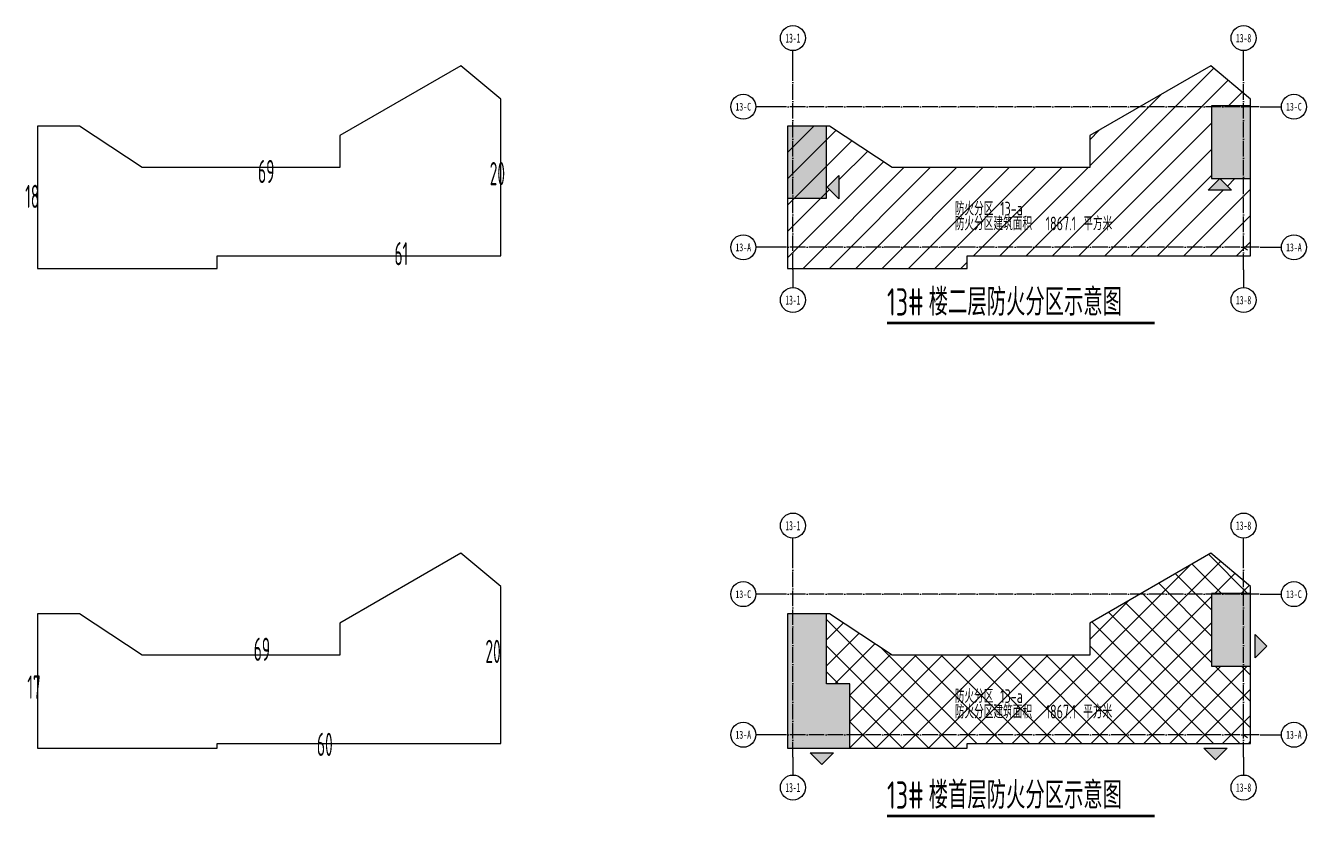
# Model space of a CAD drawing. Extents: x -228436 to 200315, y -41539 to 163917.
# Drawn here: x -228436 to -64457, y -10575 to 90781 of the extents above; entities that cross this region are included whole.
import ezdxf
from ezdxf.enums import TextEntityAlignment as Align

# ---------------------------------------------------------------- set-up
doc = ezdxf.new("R2010")
doc.units = 0
doc.header["$LTSCALE"] = 1000
doc.header["$MEASUREMENT"] = 0
doc.linetypes.add('X-104 13#平面$0$DOTE', pattern=[2.42, 2, -0.2, 0.02, -0.2])
for name, color, linetype in [('X-104 13#平面$0$01-标注_标高', 200, 'Continuous'), ('X-104 13#平面$0$01-标注_轴线坐标', 132, 'Continuous'), ('X-104 13#平面$0$02-TEXT_标注', 130, 'Continuous'), ('X-104 13#平面$0$02-TEXT_轴号', 7, 'Continuous'), ('X-104 13#平面$0$05-填充_天正', 26, 'Continuous'), ('X-104 13#平面$0$A_AXIS-轴线', 36, 'X-104 13#平面$0$DOTE'), ('X-104 13#平面$0$A_STR-砌块墙', 121, 'Continuous'), ('X-104 13#平面$0$DIM_SYMB', 3, 'Continuous'), ('建-标注-文本', 254, 'Continuous')]:
    doc.layers.add(name, color=color, linetype=linetype)
doc.styles.add('_TCH_DIM', font='ros1.shx', dxfattribs={"width": 0.8, "bigfont": 'jd.shx'})
doc.styles.add('X-104 13#平面$0$_TCH_AXIS', font='STXIHEI_0.TTF', dxfattribs={"width": 0.75})
doc.styles.add('X-104 13#平面$0$Standard', font='ros1.shx', dxfattribs={"width": 0.75, "bigfont": 'jd.shx'})

# ---------------------------------------------------------------- blocks, each defined once
blk = doc.blocks.new('X-104 13#平面')
at = {"layer": 'X-104 13#平面$0$01-标注_标高'}
for points in [[(-125800, 70100), (-124300, 71600), (-124300, 68600)], [(-75525, 71200), (-74025, 69700), (-77025, 69700)], [(-69500, 11350), (-71000, 9850), (-71000, 12850)], [(-126500, -3800), (-128000, -2300), (-125000, -2300)], [(-76100, -3200), (-77600, -1700), (-74600, -1700)]]:
    blk.add_hatch(color=256, dxfattribs=at).paths.add_polyline_path(points)
at = {"layer": 'X-104 13#平面$0$05-填充_天正'}
h = blk.add_hatch(dxfattribs=at)
h.set_pattern_fill('ANSI31', color=256, scale=1500)
h.set_pattern_definition([(45, (0, 0), (-1683.798, 1683.798), [])])
h.paths.add_polyline_path([(-76600, 80500), (-71600, 80500), (-71600, 81360), (-76695, 85635), (-92200, 76700), (-92200, 72600), (-117500, 72600), (-125507.4, 77900), (-130900, 77900), (-130900, 59700), (-107900, 59700), (-107900, 61300), (-71600, 61300), (-71600, 71200), (-75525, 71200), (-74025, 69700), (-77025, 69700), (-75525, 71200), (-76600, 71200)])
h.paths.add_polyline_path([(-124300, 71600), (-124300, 68600), (-125800, 70100)], flags=16)
h = blk.add_hatch(color=256, dxfattribs=at)
h.paths.add_polyline_path([(-76600, 80500), (-76600, 71200), (-71600, 71200), (-71600, 80500)])
h.paths.add_polyline_path([(-125900, 77900), (-130900, 77900), (-130900, 68700), (-125900, 68700)])
h = blk.add_hatch(dxfattribs=at)
h.set_pattern_fill('ANSI37', color=256, scale=1500)
h.set_pattern_definition([(45, (0, 0), (-1683.8, 1683.8), []), (135, (0, 0), (-1683.8, -1683.8), [])])
h.paths.add_polyline_path([(-76600, 18100), (-71600, 18100), (-71600, 18960), (-76695, 23235), (-92200, 14300), (-92200, 10200), (-117500, 10200), (-125507.4, 15500), (-125900, 15500), (-125900, 6500), (-122900, 6500), (-122900, -1700), (-107900, -1700), (-107900, -1100), (-71600, -1100), (-71600, 8800), (-76600, 8800)])
h = blk.add_hatch(color=256, dxfattribs=at)
h.paths.add_polyline_path([(-76600, 18100), (-76600, 8800), (-71600, 8800), (-71600, 18100)])
h.paths.add_polyline_path([(-122900, 6500), (-125900, 6500), (-125900, 15500), (-130900, 15500), (-130900, -1700), (-122900, -1700)])
at = {"layer": 'X-104 13#平面$0$01-标注_标高'}
for p, q in [((-125800, 70100), (-124300, 71600)), ((-124300, 71600), (-124300, 68600)), ((-75525, 71200), (-77025, 69700)), ((-75525, 71200), (-74025, 69700)), ((-125800, 70100), (-124300, 68600)), ((-74025, 69700), (-77025, 69700)), ((-69500, 11350), (-71000, 12850)), ((-71000, 9850), (-71000, 12850)), ((-69500, 11350), (-71000, 9850)), ((-126500, -3800), (-128000, -2300)), ((-128000, -2300), (-125000, -2300)), ((-126500, -3800), (-125000, -2300)), ((-76100, -3200), (-77600, -1700)), ((-77600, -1700), (-74600, -1700)), ((-76100, -3200), (-74600, -1700))]:
    blk.add_line(p, q, dxfattribs=at)
at = {"layer": 'X-104 13#平面$0$01-标注_轴线坐标'}
for p, q in [((-130200, 85085.3), (-130200, 87580.8)), ((-72500, 85085.3), (-72500, 87580.8)), ((-132114.1, 80400), (-134955.7, 80400)), ((-70383.2, 80400), (-67657.5, 80400)), ((-132114.1, 62400), (-134955.7, 62400)), ((-70383.2, 62400), (-67657.5, 62400)), ((-130200, 59512.6), (-130200, 57248.7)), ((-72500, 59512.6), (-72500, 57248.7)), ((-130200, 22685.3), (-130200, 25180.8)), ((-72500, 22685.3), (-72500, 25180.8)), ((-132114.1, 18000), (-134955.7, 18000)), ((-70383.2, 18000), (-67657.5, 18000)), ((-132114.1, 0), (-134955.7, 0)), ((-70383.2, 0), (-67657.5, 0)), ((-130200, -2887.4), (-130200, -5151.3)), ((-72500, -2887.4), (-72500, -5151.3))]:
    blk.add_line(p, q, dxfattribs=at)
for centre in [(-130200, 89180.8), (-72500, 89180.8), (-136555.7, 80400), (-66057.5, 80400), (-136555.7, 62400), (-66057.5, 62400), (-130200, 55648.7), (-72500, 55648.7), (-130200, 26780.8), (-72500, 26780.8), (-136555.7, 18000), (-66057.5, 18000), (-136555.7, 0), (-66057.5, 0), (-130200, -6751.3), (-72500, -6751.3)]:
    blk.add_circle(centre, 1600, dxfattribs=at)
at = {"layer": 'X-104 13#平面$0$A_AXIS-轴线', "linetype": 'X-104 13#平面$0$DOTE'}
for p, q in [((-130200, 59512.6), (-130200, 85085.3)), ((-72500, 59512.6), (-72500, 85085.3)), ((-70518.3, 80400), (-132114.1, 80400)), ((-70518.3, 62400), (-132114.1, 62400)), ((-130200, -2887.4), (-130200, 22685.3)), ((-72500, -2887.4), (-72500, 22685.3)), ((-70518.3, 18000), (-132114.1, 18000)), ((-70518.3, 0), (-132114.1, 0))]:
    blk.add_line(p, q, dxfattribs=at)
for points in [[(-72500, 62400), (-72004.1, 62062.2)], [(-72500, 0), (-72004.1, -337.8)]]:
    blk.add_lwpolyline(points, dxfattribs=at)
at = {"layer": 'X-104 13#平面$0$A_STR-砌块墙'}
for points in [[(-71600, 61300), (-71600, 81360), (-76695, 85635), (-92200, 76700), (-92200, 72600), (-117500, 72600), (-125507.4, 77900), (-130900, 77900), (-130900, 59700), (-107900, 59700), (-107900, 61300)], [(-76600, 80500), (-76600, 71200), (-71600, 71200), (-71600, 80500)], [(-125900, 77900), (-130900, 77900), (-130900, 68700), (-125900, 68700)], [(-71600, -1100), (-71600, 18960), (-76695, 23235), (-92200, 14300), (-92200, 10200), (-117500, 10200), (-125507.4, 15500), (-130900, 15500), (-130900, -1700), (-107900, -1700), (-107900, -1100)], [(-76600, 18100), (-76600, 8800), (-71600, 8800), (-71600, 18100)], [(-122900, 6500), (-125900, 6500), (-125900, 15500), (-130900, 15500), (-130900, -1700), (-122900, -1700)]]:
    blk.add_lwpolyline(points, close=True, dxfattribs=at)
at = {"layer": 'X-104 13#平面$0$DIM_SYMB', "const_width": 350}
for points in [[(-118145.8, 52724.1), (-83884.5, 52724.1)], [(-118145.8, -10400), (-83884.5, -10400)]]:
    blk.add_lwpolyline(points, dxfattribs=at)
at = {"layer": 'X-104 13#平面$0$02-TEXT_标注', "style": 'X-104 13#平面$0$Standard', "width": 0.75}
for s, height, p in [('防火分区', 1736.43, (-109474.2, 66474.5)), ('13-a', 1750, (-103654.5, 66474.5)), ('防火分区建筑面积', 1736.43, (-109474.2, 64577.5)), ('1867.1', 1750, (-97834.7, 64577.5)), ('平方米', 1736.43, (-93022.2, 64577.5)), ('防火分区', 1736.43, (-109474.2, 4073.2)), ('13-a', 1750, (-103654.5, 4073.2)), ('防火分区建筑面积', 1736.43, (-109474.2, 2088.9)), ('1867.1', 1750, (-97834.7, 2088.9)), ('平方米', 1736.43, (-93022.2, 2088.9))]:
    blk.add_text(s, height=height, dxfattribs=at).set_placement(p)
at = {"layer": 'X-104 13#平面$0$02-TEXT_轴号', "style": 'X-104 13#平面$0$_TCH_AXIS'}
for s, height, width, p, p2 in [('13-1', 1179.03, 0.806882, (-131152.3, 88591.2), (-129247.7, 88591.2)), ('13-8', 1083.99, 0.903271, (-73480.1, 88638.8), (-71519.9, 88638.8)), ('13-C', 984.74, 0.90321, (-137561.7, 79907.6), (-135549.8, 79907.6)), ('13-C', 984.74, 0.90321, (-67063.4, 79907.6), (-65051.5, 79907.6)), ('13-A', 1012.06, 0.902115, (-137554.9, 61894), (-135556.6, 61894)), ('13-A', 1012.06, 0.902115, (-67056.6, 61894), (-65058.3, 61894)), ('13-1', 1179.03, 0.806882, (-131152.3, 55059.1), (-129247.7, 55059.1)), ('13-8', 1083.99, 0.903271, (-73480.1, 55106.7), (-71519.9, 55106.7)), ('13-1', 1179.03, 0.806882, (-131152.3, 26191.2), (-129247.7, 26191.2)), ('13-8', 1083.99, 0.903271, (-73480.1, 26238.8), (-71519.9, 26238.8)), ('13-C', 984.74, 0.90321, (-137561.7, 17507.6), (-135549.8, 17507.6)), ('13-C', 984.74, 0.90321, (-67063.4, 17507.6), (-65051.5, 17507.6)), ('13-A', 1012.06, 0.902115, (-137554.9, -506), (-135556.6, -506)), ('13-A', 1012.06, 0.902115, (-67056.6, -506), (-65058.3, -506)), ('13-1', 1179.03, 0.806882, (-131152.3, -7340.9), (-129247.7, -7340.9)), ('13-8', 1083.99, 0.903271, (-73480.1, -7293.3), (-71519.9, -7293.3))]:
    blk.add_text(s, height=height, dxfattribs=dict(at, width=width)).set_placement(p, p2, align=Align.FIT)
at = {"layer": '建-标注-文本', "style": 'X-104 13#平面$0$Standard', "width": 0.75}
for s, height, p in [('楼二层防火分区示意图', 3472.87, (-112808.3, 53657.4)), ('13#', 3500, (-118145.8, 53657.4)), ('13#', 3500, (-118145.8, -9466.7)), ('楼首层防火分区示意图', 3472.87, (-112808.3, -9466.7))]:
    blk.add_text(s, height=height, dxfattribs=at).set_placement(p)

msp = doc.modelspace()

# ---------------------------------------------------------------- linework, layer by layer
at = {"color": 3}
for points in [[(-167610.6, 81359.9), (-172717.4, 85645), (-188210.6, 76700), (-188210.6, 72600), (-213510.6, 72600), (-221518, 77900), (-226910.6, 77900)], [(-167610.6, 18959.9), (-172717.4, 23245), (-188210.6, 14300), (-188210.6, 10200), (-213510.6, 10200), (-221518, 15500), (-226910.6, 15500)]]:
    msp.add_lwpolyline(points, dxfattribs=at)
at = {"color": 2}
for points in [[(-167610.6, 61300), (-167610.6, 81359.9)], [(-167610.6, -1100), (-167610.6, 18959.9)]]:
    msp.add_lwpolyline(points, dxfattribs=at)
at = {"color": 4}
for points in [[(-226910.6, 77900), (-226910.6, 59700)], [(-226910.6, 15500), (-226910.6, -1700)]]:
    msp.add_lwpolyline(points, dxfattribs=at)
at = {"color": 1}
for points in [[(-226910.6, 59700), (-203910.6, 59700), (-203910.6, 61300), (-167610.6, 61300)], [(-226910.6, -1700), (-203910.6, -1700), (-203910.6, -1100), (-167610.6, -1100)]]:
    msp.add_lwpolyline(points, dxfattribs=at)

# ---------------------------------------------------------------- block references
msp.add_blockref('X-104 13#平面', (0, 0))

# ---------------------------------------------------------------- texts
at = {"color": 0, "style": '_TCH_DIM', "width": 0.564706}
for s, p in [('69', (-198675.1, 70621)), ('20', (-169015, 70346.6)), ('18', (-228486.9, 67429.2)), ('61', (-181211.4, 60096.8)), ('69', (-199226.5, 9457.9)), ('20', (-169566.5, 9183.5)), ('17', (-228211.1, 4613.1)), ('60', (-191137.7, -2719.4))]:
    msp.add_text(s, height=2975, dxfattribs=at).set_placement(p)

doc.saveas('drawing.dxf')
